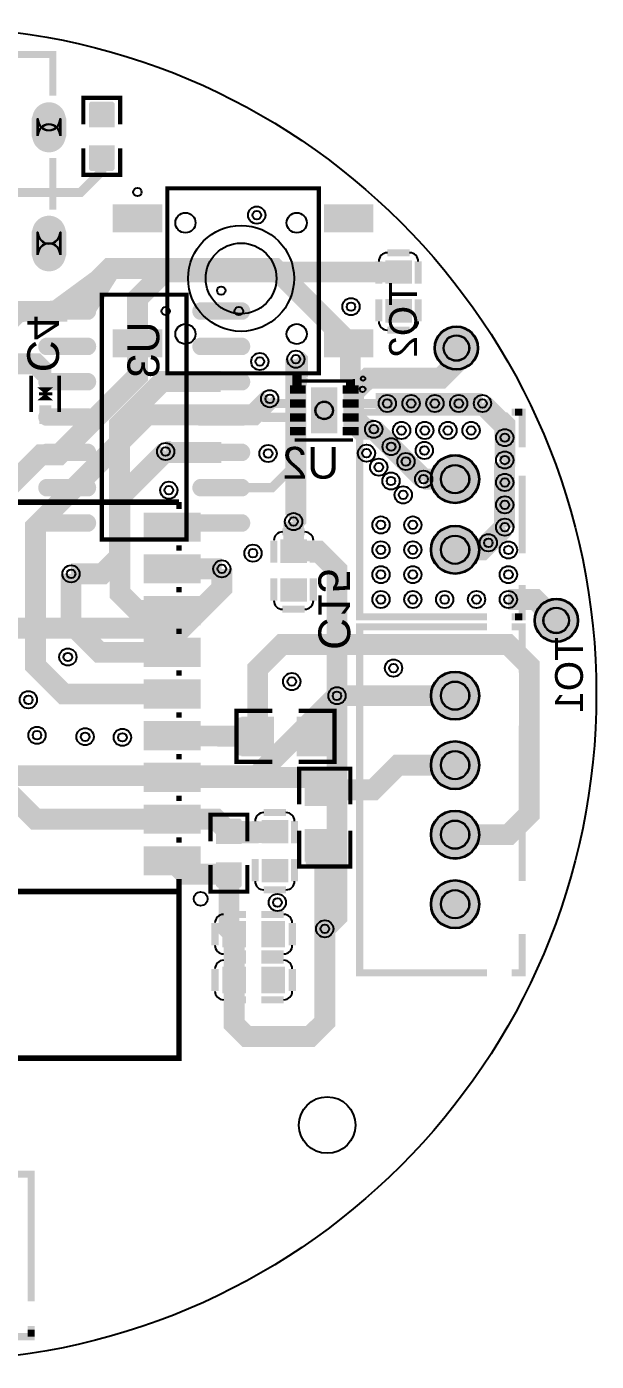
# Model space of a CAD drawing. Header units: millimetres. Extents: x -24 to 24, y -24 to 24.
# Drawn here: x 3.53 to 24, y -24 to 24 of the extents above; entities that cross this region are included whole.
import ezdxf

# ---------------------------------------------------------------- set-up
doc = ezdxf.new("R2010")
doc.units = ezdxf.units.MM
for name, color, linetype, true_color in [('BoardOutLine', 7, 'Continuous', 0xff00ff), ('BottomLayer', 7, 'Continuous', 0x0000ff), ('BottomPasteMaskLayer', 7, 'Continuous', 0x800000), ('BottomSilkLayer', 7, 'Continuous', 0x66cc33), ('BottomSolderMaskLayer', 7, 'Continuous', 0xaa00ff), ('Document', 7, 'Continuous', 0xffffff), ('Hole', 7, 'Continuous', 0x222222), ('Multi-Layer', 7, 'Continuous', 0xc0c0c0), ('TopLayer', 7, 'Continuous', 0xff0000), ('TopPasteMaskLayer', 7, 'Continuous', 0x808080), ('TopSilkLayer', 7, 'Continuous', 0xffcc00), ('TopSolderMaskLayer', 7, 'Continuous', 0x800080)]:
    doc.layers.add(name, color=color, linetype=linetype, true_color=true_color)
doc.styles.get("Standard").update_dxf_attribs({"font": 'arial.ttf'})

msp = doc.modelspace()

# ---------------------------------------------------------------- hatches: boundary and pattern name
at = {"layer": 'BottomLayer'}
for points in [[(4.331, 14.057), (5.995, 13.712), (6.922, 15.182), (5.862, 15.182)], [(4.25, 13.483, -0.785398), (4.25, 14.057), (5.714, 14.057, -0.785398), (5.714, 13.483)], [(9.788, 13.483, -0.785398), (9.788, 14.057), (11.252, 14.057, -0.785398), (11.252, 13.483)], [(4.25, 12.213, -0.785398), (4.25, 12.787), (5.714, 12.787, -0.785398), (5.714, 12.213)], [(9.788, 12.213, -0.785398), (9.788, 12.787), (11.252, 12.787, -0.785398), (11.252, 12.213)], [(4.25, 10.943, -0.785398), (4.25, 11.517), (5.714, 11.517, -0.785398), (5.714, 10.943)], [(9.788, 10.943, -0.785398), (9.788, 11.517), (11.252, 11.517, -0.785398), (11.252, 10.943)], [(13.54, 10.81), (13.634, 11.38), (12.885, 11.382), (13.02, 10.81)], [(13.531, 11.075), (13.01, 11.075), (13.01, 10.825), (13.531, 10.825)], [(15.43, 11.075), (14.909, 11.075), (14.909, 10.825), (15.43, 10.825)], [(13.531, 10.575), (13.01, 10.575), (13.01, 10.325), (13.531, 10.325)], [(15.43, 10.575), (14.909, 10.575), (14.909, 10.325), (15.43, 10.325)], [(4.25, 9.673, -0.785398), (4.25, 10.247), (5.714, 10.247, -0.785398), (5.714, 9.673)], [(9.788, 9.673, -0.785398), (9.788, 10.247), (11.252, 10.247, -0.785398), (11.252, 9.673)], [(13.531, 10.075), (13.01, 10.075), (13.01, 9.825), (13.531, 9.825)], [(15.43, 10.075), (14.909, 10.075), (14.909, 9.825), (15.43, 9.825)], [(13.531, 9.575), (13.01, 9.575), (13.01, 9.325), (13.531, 9.325)], [(15.43, 9.575), (14.909, 9.575), (14.909, 9.325), (15.43, 9.325)], [(4.25, 8.403, -0.785398), (4.25, 8.977), (5.714, 8.977, -0.785398), (5.714, 8.403)], [(9.788, 8.403, -0.785398), (9.788, 8.977), (11.252, 8.977, -0.785398), (11.252, 8.403)], [(4.25, 7.133, -0.785398), (4.25, 7.707), (5.714, 7.707, -0.785398), (5.714, 7.133)], [(9.788, 7.133, -0.785398), (9.788, 7.707), (11.252, 7.707, -0.785398), (11.252, 7.133)], [(4.25, 5.863, -0.785398), (4.25, 6.437), (5.714, 6.437, -0.785398), (5.714, 5.863)], [(9.788, 5.863, -0.785398), (9.788, 6.437), (11.252, 6.437, -0.785398), (11.252, 5.863)], [(13.57, 4.74), (13.57, 5.54), (12.67, 5.54), (12.67, 4.74)], [(13.57, 3.34), (13.57, 4.14), (12.67, 4.14), (12.67, 3.34)]]:
    msp.add_hatch(color=256, dxfattribs=at).paths.add_polyline_path(points)
at = {"layer": 'BottomPasteMaskLayer'}
for points in [[(4.25, 13.483, -0.785398), (4.25, 14.057), (5.714, 14.057, -0.785398), (5.714, 13.483)], [(9.788, 13.483, -0.785398), (9.788, 14.057), (11.252, 14.057, -0.785398), (11.252, 13.483)], [(4.25, 12.213, -0.785398), (4.25, 12.787), (5.714, 12.787, -0.785398), (5.714, 12.213)], [(9.788, 12.213, -0.785398), (9.788, 12.787), (11.252, 12.787, -0.785398), (11.252, 12.213)], [(4.25, 10.943, -0.785398), (4.25, 11.517), (5.714, 11.517, -0.785398), (5.714, 10.943)], [(9.788, 10.943, -0.785398), (9.788, 11.517), (11.252, 11.517, -0.785398), (11.252, 10.943)], [(13.531, 11.075), (13.01, 11.075), (13.01, 10.825), (13.531, 10.825)], [(15.43, 11.075), (14.909, 11.075), (14.909, 10.825), (15.43, 10.825)], [(13.531, 10.575), (13.01, 10.575), (13.01, 10.325), (13.531, 10.325)], [(15.43, 10.575), (14.909, 10.575), (14.909, 10.325), (15.43, 10.325)], [(4.25, 9.673, -0.785398), (4.25, 10.247), (5.714, 10.247, -0.785398), (5.714, 9.673)], [(9.788, 9.673, -0.785398), (9.788, 10.247), (11.252, 10.247, -0.785398), (11.252, 9.673)], [(13.531, 10.075), (13.01, 10.075), (13.01, 9.825), (13.531, 9.825)], [(15.43, 10.075), (14.909, 10.075), (14.909, 9.825), (15.43, 9.825)], [(13.531, 9.575), (13.01, 9.575), (13.01, 9.325), (13.531, 9.325)], [(15.43, 9.575), (14.909, 9.575), (14.909, 9.325), (15.43, 9.325)], [(4.25, 8.403, -0.785398), (4.25, 8.977), (5.714, 8.977, -0.785398), (5.714, 8.403)], [(9.788, 8.403, -0.785398), (9.788, 8.977), (11.252, 8.977, -0.785398), (11.252, 8.403)], [(4.25, 7.133, -0.785398), (4.25, 7.707), (5.714, 7.707, -0.785398), (5.714, 7.133)], [(9.788, 7.133, -0.785398), (9.788, 7.707), (11.252, 7.707, -0.785398), (11.252, 7.133)], [(4.25, 5.863, -0.785398), (4.25, 6.437), (5.714, 6.437, -0.785398), (5.714, 5.863)], [(9.788, 5.863, -0.785398), (9.788, 6.437), (11.252, 6.437, -0.785398), (11.252, 5.863)], [(13.57, 4.74), (13.57, 5.54), (12.67, 5.54), (12.67, 4.74)], [(13.57, 3.34), (13.57, 4.14), (12.67, 4.14), (12.67, 3.34)]]:
    msp.add_hatch(color=256, dxfattribs=at).paths.add_polyline_path(points)
at = {"layer": 'BottomSolderMaskLayer'}
for points in [[(4.951, 20.073, -0.785398), (3.7, 20.073), (3.7, 20.69, -0.785398), (4.951, 20.69)], [(4.951, 15.791, -0.785398), (3.7, 15.791), (3.7, 16.611, -0.785398), (4.951, 16.611)], [(4.185, 13.458, -0.785398), (4.185, 14.082), (5.779, 14.082, -0.785398), (5.779, 13.458)], [(9.723, 13.458, -0.785398), (9.723, 14.082), (11.317, 14.082, -0.785398), (11.317, 13.458)], [(18.185, 12.443, 1), (19.759, 12.443, 1)], [(4.185, 12.188, -0.785398), (4.185, 12.812), (5.779, 12.812, -0.785398), (5.779, 12.188)], [(9.723, 12.188, -0.785398), (9.723, 12.812), (11.317, 12.812, -0.785398), (11.317, 12.188)], [(4.185, 10.918, -0.785398), (4.185, 11.542), (5.779, 11.542, -0.785398), (5.779, 10.918)], [(9.723, 10.918, -0.785398), (9.723, 11.542), (11.317, 11.542, -0.785398), (11.317, 10.918)], [(13.556, 11.1), (12.985, 11.1), (12.985, 10.8), (13.556, 10.8)], [(15.455, 11.1), (14.884, 11.1), (14.884, 10.8), (15.455, 10.8)], [(13.556, 10.6), (12.985, 10.6), (12.985, 10.3), (13.556, 10.3)], [(14.695, 11.025), (13.745, 11.025), (13.745, 9.375), (14.695, 9.375)], [(15.455, 10.6), (14.884, 10.6), (14.884, 10.3), (15.455, 10.3)], [(4.185, 9.648, -0.785398), (4.185, 10.272), (5.779, 10.272, -0.785398), (5.779, 9.648)], [(9.723, 9.648, -0.785398), (9.723, 10.272), (11.317, 10.272, -0.785398), (11.317, 9.648)], [(13.556, 10.1), (12.985, 10.1), (12.985, 9.8), (13.556, 9.8)], [(15.455, 10.1), (14.884, 10.1), (14.884, 9.8), (15.455, 9.8)], [(13.556, 9.6), (12.985, 9.6), (12.985, 9.3), (13.556, 9.3)], [(15.455, 9.6), (14.884, 9.6), (14.884, 9.3), (15.455, 9.3)], [(4.185, 8.378, -0.785398), (4.185, 9.002), (5.779, 9.002, -0.785398), (5.779, 8.378)], [(9.723, 8.378, -0.785398), (9.723, 9.002), (11.317, 9.002, -0.785398), (11.317, 8.378)], [(18.048, 7.727, 1), (19.798, 7.727, 1)], [(4.185, 7.108, -0.785398), (4.185, 7.732), (5.779, 7.732, -0.785398), (5.779, 7.108)], [(9.723, 7.108, -0.785398), (9.723, 7.732), (11.317, 7.732, -0.785398), (11.317, 7.108)], [(4.185, 5.838, -0.785398), (4.185, 6.462), (5.779, 6.462, -0.785398), (5.779, 5.838)], [(9.723, 5.838, -0.785398), (9.723, 6.462), (11.317, 6.462, -0.785398), (11.317, 5.838)], [(18.048, 5.187, 1), (19.798, 5.187, 1)], [(13.599, 4.717), (13.599, 5.563), (12.641, 5.563), (12.641, 4.717)], [(13.599, 3.317), (13.599, 4.163), (12.641, 4.163), (12.641, 3.317)], [(21.774, 2.646, 1), (23.349, 2.646, 1)], [(18.048, -0.06, 1), (19.798, -0.06, 1)], [(18.048, -2.56, 1), (19.798, -2.56, 1)], [(18.048, -5.06, 1), (19.798, -5.06, 1)], [(18.048, -7.56, 1), (19.798, -7.56, 1)]]:
    msp.add_hatch(color=256, dxfattribs=at).paths.add_polyline_path(points)
at = {"layer": 'Document'}
for points in [[(3.912, 11.024), (4.47, 11.024), (4.191, 10.795)], [(3.912, 10.566), (4.47, 10.566), (4.191, 10.795)], [(20.066, 2.647), (15.367, 2.647), (15.367, 10.267), (20.066, 10.267), (20.066, 10.013), (15.621, 10.013), (15.621, 2.901), (20.066, 2.901)], [(21.463, 8.87), (21.463, 10.267), (20.955, 10.267), (20.955, 10.013), (21.209, 10.013), (21.209, 8.87)], [(21.463, 5.06), (21.209, 5.06), (21.209, 7.854), (21.463, 7.854)], [(21.463, 3.917), (21.463, 2.647), (20.955, 2.647), (20.955, 2.901), (21.209, 2.901), (21.209, 3.917)], [(20.066, -9.906), (15.621, -9.906), (15.621, 2.286), (20.066, 2.286), (20.066, 2.54), (15.367, 2.54), (15.367, -10.16), (20.066, -10.16)], [(21.463, 0.762), (21.463, 2.54), (20.955, 2.54), (20.955, 2.286), (21.209, 2.286), (21.209, 0.762)], [(21.463, -1.143), (21.209, -1.143), (21.209, -6.731), (21.463, -6.731)], [(9.1, -6.65), (9.1, -13.05), (8.95, -13.2), (-8.9, -13.2), (-9.1, -13), (-9.1, -6.85), (-8.9, -6.85), (-8.9, -13), (8.9, -13), (8.9, -6.7), (8.9, -6.65)], [(21.463, -8.636), (21.463, -10.16), (20.955, -10.16), (20.955, -9.906), (21.209, -9.906), (21.209, -8.636)], [(-3.81, -21.844), (-3.81, -17.145), (3.81, -17.145), (3.81, -21.844), (3.556, -21.844), (3.556, -17.399), (-3.556, -17.399), (-3.556, -21.844)], [(2.413, -23.241), (3.81, -23.241), (3.81, -22.733), (3.556, -22.733), (3.556, -22.987), (2.413, -22.987)]]:
    msp.add_hatch(color=256, dxfattribs=at).paths.add_polyline_path(points)
at = {"layer": 'Multi-Layer'}
for points in [[(4.925, 20.081, -0.785398), (3.725, 20.081), (3.725, 20.681, -0.785398), (4.925, 20.681)], [(4.925, 15.801, -0.785398), (3.725, 15.801), (3.725, 16.601, -0.785398), (4.925, 16.601)], [(14.67, 11), (13.77, 11), (13.77, 9.4), (14.67, 9.4)], [(18.073, 7.727, 1), (19.773, 7.727, 1)], [(18.073, 5.187, 1), (19.773, 5.187, 1)], [(18.073, -0.06, 1), (19.773, -0.06, 1)], [(18.073, -2.56, 1), (19.773, -2.56, 1)], [(18.073, -5.06, 1), (19.773, -5.06, 1)], [(18.073, -7.56, 1), (19.773, -7.56, 1)]]:
    msp.add_hatch(color=256, dxfattribs=at).paths.add_polyline_path(points)
at = {"layer": 'TopLayer'}
for points in [[(5.791, 20.407), (6.655, 20.407), (6.655, 21.214), (5.791, 21.214)], [(5.791, 19.707), (6.655, 19.707), (6.655, 18.901), (5.791, 18.901)], [(6.663, 17.599), (8.353, 17.599), (8.353, 16.619), (6.663, 16.619)], [(15.943, 17.599), (14.253, 17.599), (14.253, 16.619), (15.943, 16.619)], [(16.441, 14.778), (16.441, 15.578), (17.341, 15.578), (17.341, 14.778)], [(16.441, 13.378), (16.441, 14.178), (17.341, 14.178), (17.341, 13.378)], [(6.663, 13.099), (8.353, 13.099), (8.353, 12.119), (6.663, 12.119)], [(15.943, 13.099), (14.253, 13.099), (14.253, 12.119), (15.943, 12.119)], [(4.391, 11.845), (4.391, 11.245), (3.991, 11.245), (3.991, 11.845)], [(3.991, 9.745), (3.991, 10.345), (4.391, 10.345), (4.391, 9.745)], [(9.75, 5.5), (7.75, 5.5), (7.75, 6.5), (9.75, 6.5)], [(9.75, 4), (7.75, 4), (7.75, 5), (9.75, 5)], [(9.75, 2.5), (7.75, 2.5), (7.75, 3.5), (9.75, 3.5)], [(9.75, 1), (7.75, 1), (7.75, 2), (9.75, 2)], [(9.75, -0.5), (7.75, -0.5), (7.75, 0.5), (9.75, 0.5)], [(12.393, -2.212), (12.393, -0.836), (11.261, -0.836), (11.261, -2.212)], [(13.261, -2.212), (13.261, -0.836), (14.393, -0.836), (14.393, -2.212)], [(9.75, -2), (7.75, -2), (7.75, -1), (9.75, -1)], [(9.75, -3.5), (7.75, -3.5), (7.75, -2.5), (9.75, -2.5)], [(13.551, -4.011), (14.928, -4.011), (14.928, -2.879), (13.551, -2.879)], [(9.75, -5), (7.75, -5), (7.75, -4), (9.75, -4)], [(10.363, -5.374), (11.227, -5.374), (11.227, -4.567), (10.363, -4.567)], [(11.227, -5.374), (11.227, -4.567), (12.352, -4.601), (12.352, -5.351)], [(12.698, -5.375), (12.698, -4.575), (11.573, -4.601), (11.573, -5.351)], [(11.996, -5.353), (11.996, -4.553), (12.896, -4.553), (12.896, -5.353)], [(13.551, -4.879), (14.928, -4.879), (14.928, -6.011), (13.551, -6.011)], [(9.75, -6.5), (7.75, -6.5), (7.75, -5.5), (9.75, -5.5)], [(10.363, -6.074), (11.227, -6.074), (11.227, -6.88), (10.363, -6.88)], [(11.996, -6.753), (11.996, -5.953), (12.896, -5.953), (12.896, -6.753)], [(11.384, -9.086), (10.584, -9.086), (10.584, -8.186), (11.384, -8.186)], [(12.784, -9.086), (11.984, -9.086), (11.984, -8.186), (12.784, -8.186)], [(11.384, -10.737), (10.584, -10.737), (10.584, -9.837), (11.384, -9.837)], [(12.784, -10.737), (11.984, -10.737), (11.984, -9.837), (12.784, -9.837)]]:
    msp.add_hatch(color=256, dxfattribs=at).paths.add_polyline_path(points)
at = {"layer": 'TopPasteMaskLayer'}
for points in [[(4.34, 19.481), (4.37, 19.483), (4.4, 19.486), (4.429, 19.49), (4.459, 19.496), (4.488, 19.504), (4.516, 19.512), (4.544, 19.523), (4.572, 19.534), (4.599, 19.547), (4.625, 19.562), (4.651, 19.577), (4.675, 19.594), (4.699, 19.612), (4.722, 19.631), (4.744, 19.652), (4.765, 19.673), (4.785, 19.695), (4.803, 19.719), (4.821, 19.743), (4.837, 19.768), (4.852, 19.794), (4.866, 19.821), (4.878, 19.848), (4.889, 19.876), (4.898, 19.904), (4.907, 19.933), (4.913, 19.962), (4.918, 19.992), (4.922, 20.021), (4.924, 20.051), (4.925, 20.081), (4.925, 20.681), (4.924, 20.711), (4.922, 20.741), (4.918, 20.771), (4.913, 20.8), (4.907, 20.829), (4.898, 20.858), (4.889, 20.886), (4.878, 20.914), (4.866, 20.941), (4.852, 20.968), (4.837, 20.994), (4.821, 21.019), (4.803, 21.043), (4.785, 21.067), (4.765, 21.089), (4.744, 21.111), (4.722, 21.131), (4.699, 21.15), (4.675, 21.168), (4.651, 21.185), (4.625, 21.201), (4.599, 21.215), (4.572, 21.228), (4.544, 21.24), (4.516, 21.25), (4.488, 21.259), (4.459, 21.266), (4.429, 21.272), (4.4, 21.277), (4.37, 21.279), (4.34, 21.281), (4.31, 21.281), (4.28, 21.279), (4.251, 21.277), (4.221, 21.272), (4.192, 21.266), (4.163, 21.259), (4.134, 21.25), (4.106, 21.24), (4.078, 21.228), (4.051, 21.215), (4.025, 21.201), (4, 21.185), (3.975, 21.168), (3.951, 21.15), (3.928, 21.131), (3.906, 21.111), (3.885, 21.089), (3.865, 21.067), (3.847, 21.043), (3.829, 21.019), (3.813, 20.994), (3.798, 20.968), (3.785, 20.941), (3.772, 20.914), (3.761, 20.886), (3.752, 20.858), (3.744, 20.829), (3.737, 20.8), (3.732, 20.771), (3.728, 20.741), (3.726, 20.711), (3.725, 20.681), (3.725, 20.081), (3.726, 20.051), (3.728, 20.021), (3.732, 19.992), (3.737, 19.962), (3.744, 19.933), (3.752, 19.904), (3.761, 19.876), (3.772, 19.848), (3.785, 19.821), (3.798, 19.794), (3.813, 19.768), (3.829, 19.743), (3.847, 19.719), (3.865, 19.695), (3.885, 19.673), (3.906, 19.652), (3.928, 19.631), (3.951, 19.612), (3.975, 19.594), (4, 19.577), (4.025, 19.562), (4.051, 19.547), (4.078, 19.534), (4.106, 19.523), (4.134, 19.512), (4.163, 19.504), (4.192, 19.496), (4.221, 19.49), (4.251, 19.486), (4.28, 19.483), (4.31, 19.481)], [(5.773, 21.252), (5.773, 20.452), (5.823, 20.402), (6.051, 20.402), (6.051, 20.772), (6.381, 20.772), (6.381, 20.402), (6.623, 20.402), (6.673, 20.452), (6.673, 21.252), (6.623, 21.302), (5.823, 21.302)], [(6.673, 18.862), (6.673, 19.662), (6.623, 19.712), (6.395, 19.712), (6.395, 19.342), (6.065, 19.342), (6.065, 19.712), (5.823, 19.712), (5.773, 19.662), (5.773, 18.862), (5.823, 18.812), (6.623, 18.812)], [(6.663, 17.599), (8.353, 17.599), (8.353, 16.619), (6.663, 16.619)], [(15.943, 17.599), (14.253, 17.599), (14.253, 16.619), (15.943, 16.619)], [(4.28, 15.203), (4.31, 15.201), (4.34, 15.201), (4.37, 15.203), (4.4, 15.206), (4.429, 15.21), (4.459, 15.216), (4.488, 15.224), (4.516, 15.232), (4.544, 15.243), (4.572, 15.254), (4.599, 15.267), (4.625, 15.282), (4.651, 15.297), (4.675, 15.314), (4.699, 15.332), (4.722, 15.351), (4.744, 15.372), (4.765, 15.393), (4.785, 15.416), (4.803, 15.439), (4.821, 15.463), (4.837, 15.488), (4.852, 15.514), (4.866, 15.541), (4.878, 15.568), (4.889, 15.596), (4.898, 15.624), (4.907, 15.653), (4.913, 15.682), (4.918, 15.712), (4.922, 15.742), (4.924, 15.771), (4.925, 15.801), (4.925, 16.601), (4.924, 16.631), (4.922, 16.661), (4.918, 16.691), (4.913, 16.72), (4.907, 16.749), (4.898, 16.778), (4.889, 16.806), (4.878, 16.834), (4.866, 16.862), (4.852, 16.888), (4.837, 16.914), (4.821, 16.939), (4.803, 16.964), (4.785, 16.987), (4.765, 17.009), (4.744, 17.031), (4.722, 17.051), (4.699, 17.07), (4.675, 17.088), (4.651, 17.105), (4.625, 17.121), (4.599, 17.135), (4.572, 17.148), (4.544, 17.16), (4.516, 17.17), (4.488, 17.179), (4.459, 17.186), (4.429, 17.192), (4.4, 17.197), (4.37, 17.2), (4.34, 17.201), (4.31, 17.201), (4.28, 17.2), (4.251, 17.197), (4.221, 17.192), (4.192, 17.186), (4.163, 17.179), (4.134, 17.17), (4.106, 17.16), (4.078, 17.148), (4.051, 17.135), (4.025, 17.121), (4, 17.105), (3.975, 17.088), (3.951, 17.07), (3.928, 17.051), (3.906, 17.031), (3.885, 17.009), (3.865, 16.987), (3.847, 16.964), (3.829, 16.939), (3.813, 16.914), (3.798, 16.888), (3.785, 16.862), (3.772, 16.834), (3.761, 16.806), (3.752, 16.778), (3.744, 16.749), (3.737, 16.72), (3.732, 16.691), (3.728, 16.661), (3.726, 16.631), (3.725, 16.601), (3.725, 15.801), (3.726, 15.771), (3.728, 15.742), (3.732, 15.712), (3.737, 15.682), (3.744, 15.653), (3.752, 15.624), (3.761, 15.596), (3.772, 15.568), (3.785, 15.541), (3.798, 15.514), (3.813, 15.488), (3.829, 15.463), (3.847, 15.439), (3.865, 15.416), (3.885, 15.393), (3.906, 15.372), (3.928, 15.351), (3.951, 15.332), (3.975, 15.314), (4, 15.297), (4.025, 15.282), (4.051, 15.267), (4.078, 15.254), (4.106, 15.243), (4.134, 15.232), (4.163, 15.224), (4.192, 15.216), (4.221, 15.21), (4.251, 15.206)], [(16.441, 14.778), (16.441, 15.578), (17.341, 15.578), (17.341, 14.778)], [(16.441, 13.378), (16.441, 14.178), (17.341, 14.178), (17.341, 13.378)], [(6.663, 13.099), (8.353, 13.099), (8.353, 12.119), (6.663, 12.119)], [(15.943, 13.099), (14.253, 13.099), (14.253, 12.119), (15.943, 12.119)], [(4.391, 11.845), (4.391, 11.245), (3.991, 11.245), (3.991, 11.845)], [(3.991, 9.745), (3.991, 10.345), (4.391, 10.345), (4.391, 9.745)], [(9.75, 5.5), (7.75, 5.5), (7.75, 6.5), (9.75, 6.5)], [(9.75, 4), (7.75, 4), (7.75, 5), (9.75, 5)], [(9.75, 2.5), (7.75, 2.5), (7.75, 3.5), (9.75, 3.5)], [(9.75, 1), (7.75, 1), (7.75, 2), (9.75, 2)], [(9.75, -0.5), (7.75, -0.5), (7.75, 0.5), (9.75, 0.5)], [(11.127, -2.164), (11.127, -0.884), (11.177, -0.834), (12.327, -0.834), (12.377, -0.884), (12.382, -1.294), (11.932, -1.294), (11.932, -1.744), (12.372, -1.744), (12.377, -2.164), (12.327, -2.214), (11.177, -2.214)], [(13.277, -2.164), (13.277, -1.744), (13.722, -1.744), (13.722, -1.294), (13.282, -1.294), (13.277, -0.884), (13.327, -0.834), (14.477, -0.834), (14.527, -0.884), (14.527, -2.164), (14.477, -2.214), (13.327, -2.214)], [(9.75, -2), (7.75, -2), (7.75, -1), (9.75, -1)], [(9.75, -3.5), (7.75, -3.5), (7.75, -2.5), (9.75, -2.5)], [(13.6, -2.745), (14.88, -2.745), (14.93, -2.795), (14.93, -3.945), (14.88, -3.995), (14.47, -4), (14.47, -3.55), (14.02, -3.55), (14.02, -3.99), (13.6, -3.995), (13.55, -3.945), (13.55, -2.795)], [(9.75, -5), (7.75, -5), (7.75, -4), (9.75, -4)], [(10.345, -4.529), (10.345, -5.329), (10.395, -5.379), (10.623, -5.379), (10.623, -5.009), (10.953, -5.009), (10.953, -5.379), (11.195, -5.379), (11.245, -5.329), (11.245, -4.529), (11.195, -4.479), (10.395, -4.479)], [(11.996, -5.353), (11.996, -4.553), (12.896, -4.553), (12.896, -5.353)], [(13.6, -4.895), (14.02, -4.895), (14.02, -5.34), (14.47, -5.34), (14.47, -4.9), (14.88, -4.895), (14.93, -4.945), (14.93, -6.095), (14.88, -6.145), (13.6, -6.145), (13.55, -6.095), (13.55, -4.945)], [(9.75, -6.5), (7.75, -6.5), (7.75, -5.5), (9.75, -5.5)], [(11.245, -6.919), (11.245, -6.119), (11.195, -6.069), (10.967, -6.069), (10.967, -6.439), (10.637, -6.439), (10.637, -6.069), (10.395, -6.069), (10.345, -6.119), (10.345, -6.919), (10.395, -6.969), (11.195, -6.969)], [(11.996, -6.753), (11.996, -5.953), (12.896, -5.953), (12.896, -6.753)], [(11.384, -9.086), (10.584, -9.086), (10.584, -8.186), (11.384, -8.186)], [(12.784, -9.086), (11.984, -9.086), (11.984, -8.186), (12.784, -8.186)], [(11.384, -10.737), (10.584, -10.737), (10.584, -9.837), (11.384, -9.837)], [(12.784, -10.737), (11.984, -10.737), (11.984, -9.837), (12.784, -9.837)]]:
    msp.add_hatch(color=256, dxfattribs=at).paths.add_polyline_path(points)
at = {"layer": 'TopSilkLayer'}
for points in [[(4.191, 10.795), (3.912, 11.024), (4.47, 11.024)], [(4.191, 10.795), (4.47, 10.566), (3.912, 10.566)]]:
    msp.add_hatch(color=256, dxfattribs=at).paths.add_polyline_path(points)
at = {"layer": 'TopSolderMaskLayer'}
for points in [[(4.951, 20.073, -0.785398), (3.7, 20.073), (3.7, 20.69, -0.785398), (4.951, 20.69)], [(5.764, 20.384), (6.682, 20.384), (6.682, 21.238), (5.764, 21.238)], [(5.764, 19.731), (6.682, 19.731), (6.682, 18.877), (5.764, 18.877)], [(6.619, 17.614), (8.397, 17.614), (8.397, 16.604), (6.619, 16.604)], [(15.987, 17.614), (14.209, 17.614), (14.209, 16.604), (15.987, 16.604)], [(4.951, 15.791, -0.785398), (3.7, 15.791), (3.7, 16.611, -0.785398), (4.951, 16.611)], [(16.412, 14.755), (16.412, 15.601), (17.37, 15.601), (17.37, 14.755)], [(16.412, 13.355), (16.412, 14.201), (17.37, 14.201), (17.37, 13.355)], [(6.619, 13.114), (8.397, 13.114), (8.397, 12.104), (6.619, 12.104)], [(15.987, 13.114), (14.209, 13.114), (14.209, 12.104), (15.987, 12.104)], [(18.185, 12.443, 1), (19.759, 12.443, 1)], [(4.408, 11.883), (4.408, 11.207), (3.974, 11.207), (3.974, 11.883)], [(14.695, 11.025), (13.745, 11.025), (13.745, 9.375), (14.695, 9.375)], [(3.974, 9.707), (3.974, 10.383), (4.408, 10.383), (4.408, 9.707)], [(18.048, 7.727, 1), (19.798, 7.727, 1)], [(9.775, 5.475), (7.725, 5.475), (7.725, 6.525), (9.775, 6.525)], [(18.048, 5.187, 1), (19.798, 5.187, 1)], [(9.775, 3.975), (7.725, 3.975), (7.725, 5.025), (9.775, 5.025)], [(9.775, 2.475), (7.725, 2.475), (7.725, 3.525), (9.775, 3.525)], [(21.774, 2.646, 1), (23.349, 2.646, 1)], [(9.775, 0.975), (7.725, 0.975), (7.725, 2.025), (9.775, 2.025)], [(9.775, -0.525), (7.725, -0.525), (7.725, 0.525), (9.775, 0.525)], [(18.048, -0.06, 1), (19.798, -0.06, 1)], [(12.419, -2.238), (12.419, -0.81), (11.235, -0.81), (11.235, -2.238)], [(13.235, -2.238), (13.235, -0.81), (14.419, -0.81), (14.419, -2.238)], [(9.775, -2.025), (7.725, -2.025), (7.725, -0.975), (9.775, -0.975)], [(18.048, -2.56, 1), (19.798, -2.56, 1)], [(9.775, -3.525), (7.725, -3.525), (7.725, -2.475), (9.775, -2.475)], [(13.521, -4.032), (14.959, -4.032), (14.959, -2.858), (13.521, -2.858)], [(9.775, -5.025), (7.725, -5.025), (7.725, -3.975), (9.775, -3.975)], [(18.048, -5.06, 1), (19.798, -5.06, 1)], [(10.336, -5.398), (11.254, -5.398), (11.254, -4.544), (10.336, -4.544)], [(11.967, -5.376), (11.967, -4.531), (12.925, -4.531), (12.925, -5.376)], [(13.521, -4.858), (14.959, -4.858), (14.959, -6.032), (13.521, -6.032)], [(9.775, -6.525), (7.725, -6.525), (7.725, -5.475), (9.775, -5.475)], [(10.336, -6.05), (11.254, -6.05), (11.254, -6.904), (10.336, -6.904)], [(11.967, -6.776), (11.967, -5.931), (12.925, -5.931), (12.925, -6.776)], [(18.048, -7.56, 1), (19.798, -7.56, 1)], [(11.409, -9.111), (10.559, -9.111), (10.559, -8.161), (11.409, -8.161)], [(12.809, -9.111), (11.959, -9.111), (11.959, -8.161), (12.809, -8.161)], [(11.409, -10.762), (10.559, -10.762), (10.559, -9.812), (11.409, -9.812)], [(12.809, -10.762), (11.959, -10.762), (11.959, -9.812), (12.809, -9.812)]]:
    msp.add_hatch(color=256, dxfattribs=at).paths.add_polyline_path(points)

# ---------------------------------------------------------------- linework, layer by layer
at = {"layer": 'BoardOutLine'}
msp.add_circle((0, 0), 24, dxfattribs=at)
at = {"layer": 'BottomLayer'}
for points, const_width in [([(4.982, 13.769), (6.511, 15.301), (12.454, 15.301), (15.16, 12.596), (15.16, 11.321)], 0.75), ([(4.982, 13.769), (3.239, 13.759), (2.401, 12.921), (2.401, 12.461)], 0.75), ([(13.201, 12.039), (13.26, 11.981), (13.26, 11.415), (13.26, 11.399)], 0.75), ([(10.501, 11.239), (8.403, 11.239), (6.859, 9.698), (6.859, 4.938), (6.242, 4.32), (5.119, 4.32)], 0.75), ([(13.239, 10.98), (13.239, 11.371), (13.239, 11.46)], 0.33), ([(15.17, 10.95), (15.16, 11.321)], 0.33), ([(12.259, 10.62), (12.429, 10.449), (13.27, 10.449)], 0.33), ([(15.17, 10.449), (16.064, 10.449)], 0.33), ([(16.488, 10.449), (16.064, 10.449)], 0.75), ([(17.196, 10.449), (16.488, 10.449)], 0.75), ([(18.065, 10.449), (17.196, 10.449)], 0.75), ([(18.841, 10.449), (18.065, 10.449)], 0.75), ([(19.909, 10.449), (19.909, 10.449), (18.841, 10.449)], 0.75), ([(20.709, 9.22), (20.709, 9.639), (19.909, 10.439)], 0.75), ([(13.27, 9.949), (10.519, 9.959)], 0.33), ([(15.17, 9.949), (15.571, 9.949), (16, 9.52)], 0.33), ([(20.72, 9.22), (20.72, 9.68), (20.52, 9.88)], 0.75), ([(10.519, 7.419), (12.34, 7.419), (13.267, 8.349), (13.27, 9.451)], 0.33), ([(16.625, 8.895), (16, 9.52)], 0.75), ([(17.159, 8.361), (16.625, 8.895)], 0.75), ([(20.699, 8.317), (20.72, 8.338), (20.72, 9.22)], 0.75), ([(10.519, 8.689), (8.568, 8.689), (8.538, 8.72), (8.52, 8.72)], 0.75), ([(17.794, 7.726), (17.794, 7.726), (17.159, 8.361)], 0.75), ([(20.699, 7.468), (20.699, 8.317)], 0.75), ([(18.924, 7.726), (17.794, 7.726)], 0.75), ([(20.699, 6.668), (20.699, 7.468)], 0.75), ([(20.699, 5.999), (20.699, 5.999), (20.699, 6.668)], 0.75), ([(13.12, 5.141), (13.12, 5.141), (13.12, 6.2)], 0.75), ([(18.924, 5.186), (19.879, 5.179), (20.699, 5.999)], 0.75), ([(13.12, 5.141), (14.001, 5.141), (14.679, 4.46), (14.679, -0.061)], 0.75), ([(10.539, 4.501), (10.539, 3.8), (9.104, 2.365), (0.088, 2.365), (-0.654, 3.107), (-0.654, 4.491)], 0.75), ([(14.679, -0.061), (11.802, -2.939), (-3.764, -2.939), (-8.379, 1.676)], 0.75), ([(14.24, -8.446), (14.679, -8.007), (14.679, -0.061)], 0.75)]:
    msp.add_lwpolyline(points, dxfattribs=dict(at, const_width=const_width))
at = {"layer": 'BottomSilkLayer', "const_width": 0.152}
msp.add_lwpolyline([(9.272, 14.361), (6.229, 14.361), (6.229, 5.559), (9.272, 5.559), (9.272, 14.361)], close=True, dxfattribs=at)
at = {"layer": 'BottomSilkLayer'}
for points, const_width in [([(13.17, 11.263), (15.27, 11.263)], 0.12), ([(15.26, 9.14), (13.161, 9.14)], 0.12), ([(13.52, 5.83), (12.72, 5.83)], 0.254), ([(12.41, 4.72), (12.41, 5.52)], 0.254), ([(13.83, 4.72), (13.83, 5.52)], 0.254), ([(12.41, 4.16), (12.41, 3.36)], 0.254), ([(13.83, 4.16), (13.83, 3.36)], 0.254), ([(12.72, 3.05), (13.52, 3.05)], 0.254)]:
    msp.add_lwpolyline(points, dxfattribs=dict(at, const_width=const_width))
for centre, radius in [((10.52, 14.509), 0.15), ((8.52, 13.77), 0.15), ((15.617, 11.343), 0.0762)]:
    msp.add_circle(centre, radius, dxfattribs=at)
for centre, start, end in [((12.72, 5.52), 90, 180), ((13.52, 5.52), 0, 90), ((12.72, 3.36), 180.0047, 270), ((13.52, 3.36), 270, 359.9953)]:
    msp.add_arc(centre, 0.31, start, end, dxfattribs=at)
at = {"layer": 'BottomSolderMaskLayer'}
for points in [[(3.908, 20.073), (3.908, 20.69)], [(4.742, 20.073), (4.742, 20.69)], [(3.908, 15.791), (3.908, 16.612)], [(4.742, 15.791), (4.742, 16.612)]]:
    msp.add_lwpolyline(points, close=True, dxfattribs=at)
for centre, radius in [((18.972, 12.443), 0.787), ((18.972, 12.443), 0.465), ((14.22, 10.2), 0.322), ((18.923, 7.727), 0.875), ((18.923, 7.727), 0.515), ((18.923, 5.187), 0.875), ((18.923, 5.187), 0.515), ((22.561, 2.646), 0.787), ((22.561, 2.646), 0.465), ((18.923, -0.06), 0.875), ((18.923, -0.06), 0.515), ((18.923, -2.56), 0.875), ((18.923, -2.56), 0.515), ((18.923, -5.06), 0.875), ((18.923, -5.06), 0.515), ((18.923, -7.56), 0.875), ((18.923, -7.56), 0.515)]:
    msp.add_circle(centre, radius, dxfattribs=at)
for centre, start, end in [((4.325, 20.69), 180, 360), ((4.325, 20.073), 360, 180), ((4.325, 16.612), 180, 360), ((4.325, 15.791), 360, 180)]:
    msp.add_arc(centre, 0.417, start, end, dxfattribs=at)
at = {"layer": 'Document'}
for centre, radius in [((11.151, 13.77), 0.15), ((15.6, 10.96), 0.1), ((9.779, -7.366), 0.25)]:
    msp.add_circle(centre, radius, dxfattribs=at)
at = {"layer": 'Hole'}
for centre in [(11.794, 17.224), (15.183, 13.93), (11.905, 11.958), (13.2, 12.04), (12.26, 10.62), (16.488, 10.449), (17.343, 10.449), (18.199, 10.449), (19.054, 10.449), (19.909, 10.449), (16, 9.52), (17, 9.48), (17.833, 9.48), (18.667, 9.48), (19.5, 9.48), (20.71, 9.22), (8.52, 8.72), (12.201, 8.65), (15.74, 8.66), (16.625, 8.895), (17.82, 8.76), (16.18, 8.16), (17.159, 8.361), (20.71, 8.415), (16.62, 7.66), (17.794, 7.726), (20.71, 7.61), (8.635, 7.328), (17.06, 7.16), (20.71, 6.804), (13.12, 6.2), (16.26, 6.08), (17.405, 6.08), (20.71, 5.999), (16.26, 5.187), (17.405, 5.187), (20.12, 5.44), (20.84, 5.18), (11.66, 5.064), (5.119, 4.32), (10.54, 4.5), (16.26, 4.293), (17.405, 4.293), (20.84, 4.293), (16.26, 3.4), (17.405, 3.4), (18.55, 3.4), (19.695, 3.4), (20.84, 3.4), (5.005, 1.33), (16.712, 0.932), (13.054, 0.447), (14.679, -0.061), (3.585, -0.207), (3.896, -1.485), (5.625, -1.536), (6.965, -1.559), (12.536, -7.498), (14.24, -8.446)]:
    msp.add_circle(centre, 0.155, dxfattribs=at)
at = {"layer": 'Multi-Layer'}
for points in [[(3.925, 20.081), (3.925, 20.681)], [(4.725, 20.081), (4.725, 20.681)], [(3.925, 15.801), (3.925, 16.601)], [(4.725, 15.801), (4.725, 16.601)]]:
    msp.add_lwpolyline(points, close=True, dxfattribs=at)
for centre, radius in [((11.794, 17.224), 0.31), ((15.183, 13.93), 0.31), ((18.972, 12.443), 0.762), ((18.972, 12.443), 0.45), ((11.905, 11.958), 0.31), ((13.2, 12.04), 0.31), ((12.26, 10.62), 0.31), ((16.488, 10.449), 0.31), ((17.343, 10.449), 0.31), ((18.199, 10.449), 0.31), ((19.054, 10.449), 0.31), ((19.909, 10.449), 0.31), ((14.22, 10.2), 0.305), ((16, 9.52), 0.31), ((17, 9.48), 0.31), ((17.833, 9.48), 0.31), ((18.667, 9.48), 0.31), ((19.5, 9.48), 0.31), ((16.625, 8.895), 0.31), ((20.71, 9.22), 0.31), ((8.52, 8.72), 0.31), ((12.201, 8.65), 0.31), ((15.74, 8.66), 0.31), ((17.159, 8.361), 0.31), ((17.82, 8.76), 0.31), ((20.71, 8.415), 0.31), ((16.18, 8.16), 0.31), ((18.923, 7.727), 0.85), ((18.923, 7.727), 0.5), ((16.62, 7.66), 0.31), ((17.794, 7.726), 0.31), ((20.71, 7.61), 0.31), ((8.635, 7.328), 0.31), ((17.06, 7.16), 0.31), ((20.71, 6.804), 0.31), ((13.12, 6.2), 0.31), ((16.26, 6.08), 0.31), ((17.405, 6.08), 0.31), ((20.71, 5.999), 0.31), ((18.923, 5.187), 0.85), ((11.66, 5.064), 0.31), ((16.26, 5.187), 0.31), ((17.405, 5.187), 0.31), ((18.923, 5.187), 0.5), ((20.12, 5.44), 0.31), ((20.84, 5.18), 0.31), ((10.54, 4.5), 0.31), ((5.119, 4.32), 0.31), ((16.26, 4.293), 0.31), ((17.405, 4.293), 0.31), ((20.84, 4.293), 0.31), ((16.26, 3.4), 0.31), ((17.405, 3.4), 0.31), ((18.55, 3.4), 0.31), ((19.695, 3.4), 0.31), ((20.84, 3.4), 0.31), ((22.561, 2.646), 0.762), ((22.561, 2.646), 0.45), ((5.005, 1.33), 0.31), ((16.712, 0.932), 0.31), ((13.054, 0.447), 0.31), ((18.923, -0.06), 0.85), ((3.585, -0.207), 0.31), ((14.679, -0.061), 0.31), ((18.923, -0.06), 0.5), ((3.896, -1.485), 0.31), ((5.625, -1.536), 0.31), ((6.965, -1.559), 0.31), ((18.923, -2.56), 0.85), ((18.923, -2.56), 0.5), ((18.923, -5.06), 0.85), ((18.923, -5.06), 0.5), ((18.923, -7.56), 0.85), ((12.536, -7.498), 0.31), ((18.923, -7.56), 0.5), ((14.24, -8.446), 0.31), ((14.328, -15.502), 1.016)]:
    msp.add_circle(centre, radius, dxfattribs=at)
for centre, start, end in [((4.325, 20.681), 180, 360), ((4.325, 20.081), 360, 180), ((4.325, 16.601), 180, 360), ((4.325, 15.801), 360, 180)]:
    msp.add_arc(centre, 0.4, start, end, dxfattribs=at)
at = {"layer": 'TopLayer'}
for points, const_width in [([(1.25, 15.433), (1.25, 17.887), (1.398, 18.034), (5.462, 18.034), (6.224, 18.796), (6.224, 19.304)], 0.33), ([(7.509, 12.608), (7.509, 13.706), (7.509, 14.224), (8.462, 15.179), (16.892, 15.179)], 0.75), ([(7.509, 12.608), (7.509, 11.43), (4.679, 8.6), (4.039, 8.6), (2.51, 7.071), (2.51, -3.17), (3.841, -4.501), (8.751, -4.501)], 0.75), ([(18.972, 12.443), (18.972, 11.92), (18.413, 11.361), (15.8, 11.361), (15.281, 10.846), (15.281, 9.748), (15.51, 9.52), (16, 9.52)], 0.75), ([(4.192, 11.544), (3.859, 11.877), (2.541, 11.877)], 0.75), ([(13.12, 6.2), (13.2, 6.28), (13.2, 12.04)], 0.75), ([(12.259, 10.62), (11.68, 10.04), (7.86, 10.04), (3.841, 6.02), (3.841, 1.021), (4.86, 0), (8.751, 0)], 0.75), ([(8.52, 8.72), (6.879, 7.079), (6.879, 3.619), (7.499, 3), (8.751, 3)], 0.75), ([(10.539, 4.501), (8.751, 4.501), (8.751, 4.501)], 0.75), ([(8.751, 1.501), (6.14, 1.501), (5.119, 2.522), (5.119, 4.32)], 0.75), ([(22.561, 2.646), (21.807, 3.401), (20.839, 3.401)], 0.75), ([(11.827, -1.524), (11.827, 0.904), (12.701, 1.778), (20.829, 1.778), (21.591, 1.016), (21.591, -4.318), (20.849, -5.06), (18.924, -5.06)], 0.75), ([(14.679, -0.061), (14.679, -0.061), (13.826, -0.912), (13.826, -1.524)], 0.75), ([(18.924, -0.061), (14.679, -0.061)], 0.75), ([(11.827, -1.524), (8.751, -1.501)], 0.75), ([(14.24, -3.444), (15.985, -3.444), (16.872, -2.561), (18.924, -2.561)], 0.75), ([(14.24, -3.444), (13.796, -3), (8.751, -3)], 0.75), ([(8.751, -4.501), (10.326, -4.501), (10.796, -4.971)], 0.75), ([(10.796, -4.971), (12.447, -4.953)], 0.75), ([(14.24, -8.446), (14.24, -5.446)], 0.75), ([(8.751, -6), (9.226, -6.477), (10.796, -6.477)], 0.75), ([(10.984, -8.636), (10.796, -8.448), (10.796, -6.477)], 0.75), ([(10.984, -10.287), (10.984, -11.872), (11.431, -12.319), (13.717, -12.319), (14.24, -11.796), (14.24, -8.446)], 0.75), ([(10.984, -10.287), (10.984, -8.636)], 0.75)]:
    msp.add_lwpolyline(points, dxfattribs=dict(at, const_width=const_width))
at = {"layer": 'TopSilkLayer'}
for points, const_width in [([(-4.471, 23.001), (4.469, 23.001), (4.469, 21.52)], 0.254), ([(5.562, 20.484), (5.562, 21.442), (6.884, 21.442), (6.884, 20.484)], 0.152), ([(5.562, 19.631), (5.562, 18.672), (6.884, 18.672), (6.884, 19.631)], 0.152), ([(4.469, 19.283), (4.469, 17.42)], 0.254), ([(16.491, 15.868), (17.291, 15.868)], 0.254), ([(16.181, 14.758), (16.181, 15.558)], 0.254), ([(17.601, 14.758), (17.601, 15.558)], 0.254), ([(16.181, 14.198), (16.181, 13.398)], 0.254), ([(17.601, 14.198), (17.601, 13.398)], 0.254), ([(17.291, 13.088), (16.491, 13.088)], 0.254), ([(3.691, 10.145), (3.691, 11.445)], 0.13), ([(4.691, 10.145), (4.691, 11.445)], 0.13), ([(3.962, 10.795), (4.445, 10.795)], 0.1), ([(15.494, 2.774), (15.494, 10.14), (19.939, 10.14)], 0.254), ([(21.336, 10.14), (21.082, 10.14)], 0.254), ([(21.336, 10.14), (21.336, 8.997)], 0.254), ([(21.336, 5.187), (21.336, 7.727)], 0.254), ([(9, 6.9), (-9, 6.9), (-9, 6.654)], 0.2), ([(9, 6.654), (9, 6.9)], 0.2), ([(9, 5.154), (9, 5.346)], 0.2), ([(9, 3.654), (9, 3.846)], 0.2), ([(21.336, 2.774), (21.336, 3.79)], 0.254), ([(19.939, 2.774), (15.494, 2.774)], 0.254), ([(21.336, 2.774), (21.082, 2.774)], 0.254), ([(9, 2.154), (9, 2.346)], 0.2), ([(15.494, 2.413), (19.939, 2.413)], 0.254), ([(15.494, 2.413), (15.494, -10.033), (19.939, -10.033)], 0.254), ([(21.336, 0.889), (21.336, 2.413), (21.082, 2.413)], 0.254), ([(9, 0.654), (9, 0.846)], 0.2), ([(9, -0.846), (9, -0.654)], 0.2), ([(12.351, -2.441), (11.066, -2.441), (11.066, -0.607), (12.351, -0.607)], 0.152), ([(13.303, -2.441), (14.588, -2.441), (14.588, -0.607), (13.303, -0.607)], 0.152), ([(21.336, -6.604), (21.336, -1.27)], 0.254), ([(9, -2.346), (9, -2.154)], 0.2), ([(13.323, -3.969), (13.323, -2.684), (15.157, -2.684), (15.157, -3.969)], 0.152), ([(9, -3.846), (9, -3.654)], 0.2), ([(10.134, -5.298), (10.134, -4.339), (11.456, -4.339), (11.456, -5.298)], 0.152), ([(12.046, -4.263), (12.846, -4.263)], 0.254), ([(11.736, -5.373), (11.736, -4.573)], 0.254), ([(13.156, -5.373), (13.156, -4.573)], 0.254), ([(9, -5.346), (9, -5.154)], 0.2), ([(13.323, -4.921), (13.323, -6.206), (15.157, -6.206), (15.157, -4.921)], 0.152), ([(10.134, -6.15), (10.134, -7.109), (11.456, -7.109), (11.456, -6.15)], 0.152), ([(11.736, -5.933), (11.736, -6.733)], 0.254), ([(13.156, -5.933), (13.156, -6.733)], 0.254), ([(-9, -6.654), (-9, -13.1), (9, -13.1), (9, -6.654)], 0.2), ([(9, -7.1), (-9, -7.1)], 0.2), ([(12.846, -7.043), (12.046, -7.043)], 0.254), ([(10.294, -9.036), (10.294, -8.236)], 0.254), ([(11.404, -7.926), (10.604, -7.926)], 0.254), ([(11.964, -7.926), (12.764, -7.926)], 0.254), ([(13.074, -8.236), (13.074, -9.036)], 0.254), ([(21.082, -10.033), (21.336, -10.033), (21.336, -8.763)], 0.254), ([(11.404, -9.346), (10.604, -9.346)], 0.254), ([(11.404, -9.577), (10.604, -9.577)], 0.254), ([(11.964, -9.346), (12.764, -9.346)], 0.254), ([(11.964, -9.577), (12.764, -9.577)], 0.254), ([(10.294, -10.687), (10.294, -9.887)], 0.254), ([(13.074, -9.887), (13.074, -10.687)], 0.254), ([(11.404, -10.997), (10.604, -10.997)], 0.254), ([(11.964, -10.997), (12.764, -10.997)], 0.254), ([(-3.683, -17.272), (3.683, -17.272), (3.683, -21.717)], 0.254), ([(3.683, -23.114), (2.54, -23.114)], 0.254), ([(3.683, -23.114), (3.683, -22.86)], 0.254)]:
    msp.add_lwpolyline(points, dxfattribs=dict(at, const_width=const_width))
at = {"layer": 'TopSilkLayer', "const_width": 0.152}
msp.add_lwpolyline([(8.582, 18.185), (14.024, 18.185), (14.024, 11.533), (8.582, 11.533), (8.582, 18.185)], close=True, dxfattribs=at)
at = {"layer": 'TopSilkLayer'}
for centre, radius in [((7.508, 18.051), 0.15), ((9.231, 16.947), 0.361), ((13.231, 16.947), 0.361), ((11.231, 14.947), 1.905), ((11.231, 14.947), 1.27), ((9.231, 12.947), 0.361), ((13.231, 12.947), 0.361), ((9.779, -7.366), 0.25)]:
    msp.add_circle(centre, radius, dxfattribs=at)
for centre, start, end in [((16.491, 15.558), 90, 180), ((17.291, 15.558), 0, 90), ((16.491, 13.398), 180.0047, 270), ((17.291, 13.398), 270, 359.9953), ((12.046, -4.573), 90, 180), ((12.846, -4.573), 360, 90), ((12.046, -6.733), 180.0047, 270), ((12.846, -6.733), 270, 359.9953), ((10.604, -8.236), 90, 180), ((12.764, -8.236), 360, 90), ((10.604, -9.036), 179.9953, 270), ((12.764, -9.036), 270, 0.0094), ((10.604, -9.887), 90, 180), ((12.764, -9.887), 360, 90), ((10.604, -10.687), 179.9953, 270), ((12.764, -10.687), 270, 0.0094)]:
    msp.add_arc(centre, 0.31, start, end, dxfattribs=at)
at = {"layer": 'TopSolderMaskLayer'}
for points in [[(3.908, 20.073), (3.908, 20.69)], [(4.742, 20.073), (4.742, 20.69)], [(3.908, 15.791), (3.908, 16.612)], [(4.742, 15.791), (4.742, 16.612)]]:
    msp.add_lwpolyline(points, close=True, dxfattribs=at)
for centre, radius in [((18.972, 12.443), 0.787), ((18.972, 12.443), 0.465), ((14.22, 10.2), 0.322), ((18.923, 7.727), 0.875), ((18.923, 7.727), 0.515), ((18.923, 5.187), 0.875), ((18.923, 5.187), 0.515), ((22.561, 2.646), 0.787), ((22.561, 2.646), 0.465), ((18.923, -0.06), 0.875), ((18.923, -0.06), 0.515), ((18.923, -2.56), 0.875), ((18.923, -2.56), 0.515), ((18.923, -5.06), 0.875), ((18.923, -5.06), 0.515), ((18.923, -7.56), 0.875), ((18.923, -7.56), 0.515)]:
    msp.add_circle(centre, radius, dxfattribs=at)
for centre, start, end in [((4.325, 20.69), 180, 360), ((4.325, 20.073), 360, 180), ((4.325, 16.612), 180, 360), ((4.325, 15.791), 360, 180)]:
    msp.add_arc(centre, 0.417, start, end, dxfattribs=at)

# ---------------------------------------------------------------- texts
at = {"layer": 'BottomSilkLayer', "text_generation_flag": 2}
for s, height, rotation, p in [('TO2', 1, 90, (17.551, 14.811)), ('C4', 1.143, 270, (3.543, 11.571)), ('U3', 1.143, 90, (8.291, 13.4)), ('C15', 1.143, 270, (14.009, 1.584)), ('TO1', 1, 90, (23.518, 2.042))]:
    msp.add_text(s, height=height, rotation=rotation, dxfattribs=at).set_placement(p)
msp.add_text('U2', height=1.143, dxfattribs=at).set_placement((14.758, 7.745))

doc.saveas('drawing.dxf')
